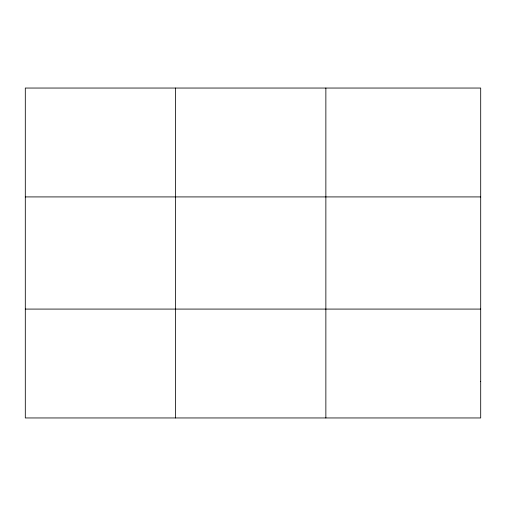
<?xml version="1.0" encoding="UTF-8"?>
<svg xmlns="http://www.w3.org/2000/svg" width="506" height="506" viewBox="0 0 506 506"><rect width="100%" height="100%" fill="white"/><g stroke="black" fill="none" stroke-linecap="round" stroke-linejoin="round"><path stroke-width="0.76" d="M175.582 417.956L175.582 88.044M325.864 417.956L325.864 88.044M25.3 196.916L480.7 196.916M25.3 309.084L480.7 309.084M480.7 381.669L480.7 417.956L25.3 417.956L25.3 88.044L480.7 88.044L480.7 381.669"/></g></svg>
